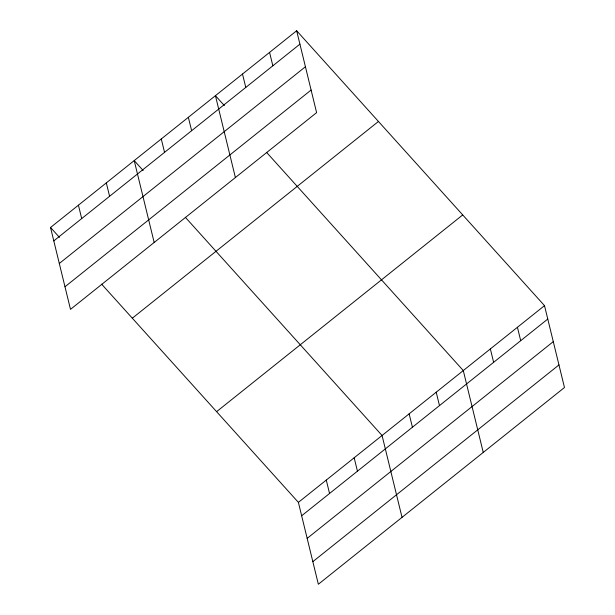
<?xml version="1.0" encoding="UTF-8"?>
<svg xmlns="http://www.w3.org/2000/svg" width="615" height="615" viewBox="0 0 615 615"><rect width="100%" height="100%" fill="white"/><g stroke="black" fill="none" stroke-linecap="round" stroke-linejoin="round"><path stroke-width="0.92" d="M296.653 30.75L316.61 112.63L70.494 309.36L50.53 227.481L296.653 30.75L544.506 305.64L564.47 387.519L318.347 584.25L298.39 502.37L101.652 284.176M53.797 240.88L299.92 44.157M59.309 263.481L305.432 66.751M64.982 286.759L311.105 90.036M132.325 318.193L378.448 121.463M216.595 411.658L462.718 214.927M298.39 502.37L544.506 305.64M301.658 515.77L547.773 319.047M307.162 538.371L553.285 341.64M312.835 561.649L558.958 364.926M224.375 105.596L215.435 95.671L235.391 177.551M266.556 152.366L463.287 370.561L483.252 452.44M143.157 170.516L134.216 160.592L154.173 242.471M185.33 217.287L382.069 435.482L402.026 517.361M50.53 227.481L59.478 237.398M517.43 327.28L520.697 340.679M490.363 348.92L493.63 362.32M436.212 392.201L439.479 405.6M409.144 413.841L412.411 427.24M269.578 52.39L272.845 65.79M354.171 457.775L357.438 471.182M242.502 74.031L245.777 87.43M326.281 480.069L329.548 493.476M188.359 117.311L191.626 130.711M161.284 138.952L164.551 152.351M106.318 182.886L109.585 196.293M78.428 205.179L81.695 218.586"/></g></svg>
